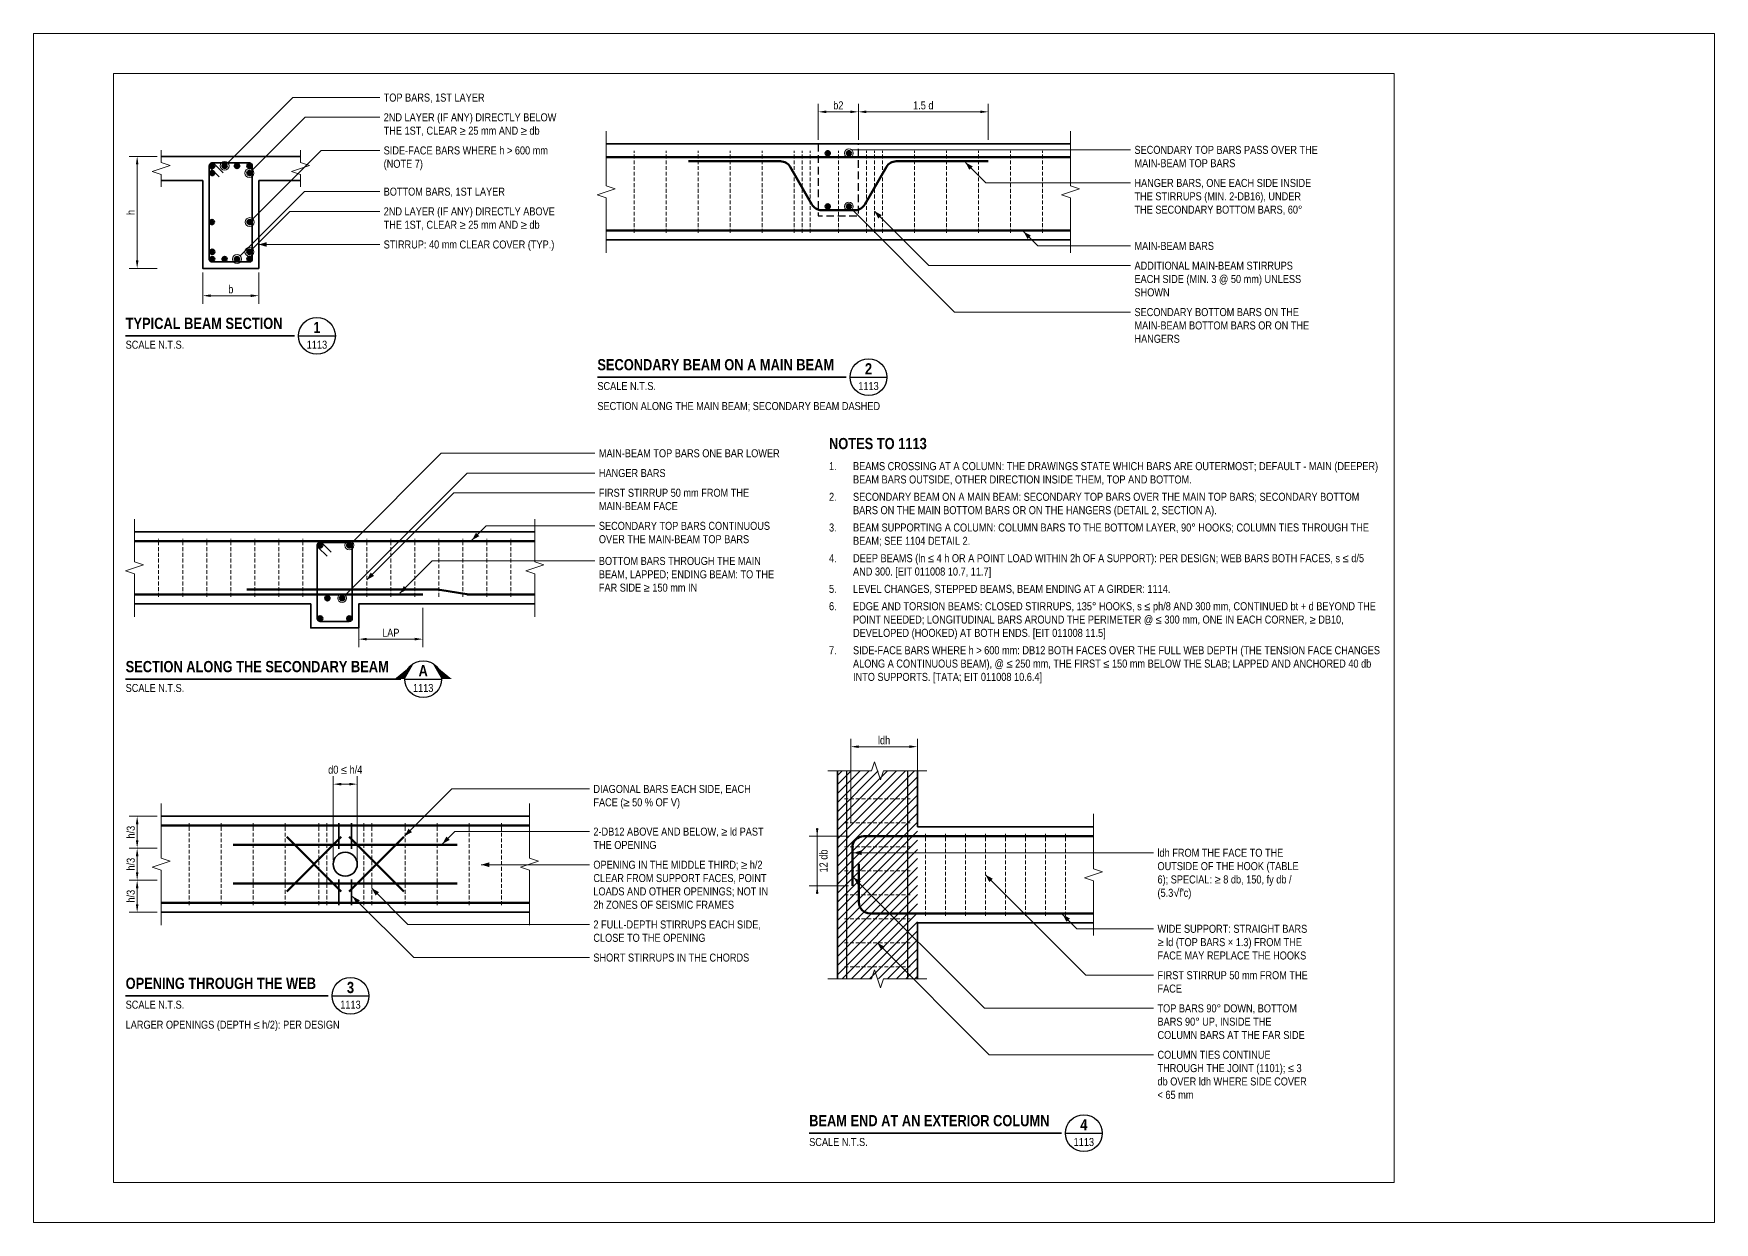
# Model space of a CAD drawing. Header units: millimetres. Extents: x 0 to 68000, y 0 to 7425.
# Drawn here: x 23000 to 33500, y 0 to 7425 of the extents above; entities that cross this region are included whole.
import ezdxf
from ezdxf.enums import TextEntityAlignment as Align

# ---------------------------------------------------------------- set-up
doc = ezdxf.new("R2010")
doc.units = ezdxf.units.MM
doc.header["$LTSCALE"] = 3.75
doc.linetypes.add('HIDDEN', pattern=[9.525, 6.35, -3.175])
doc.linetypes.add('HIDDENX2', pattern=[19.05, 12.7, -6.35])
for name, color, linetype, lineweight in [('S-ANNO', 3, 'Continuous', 18), ('S-BREAK', 8, 'Continuous', 18), ('S-CONC', 4, 'Continuous', 35), ('S-CONC-HIDN', 252, 'HIDDENX2', 25), ('S-DET', 7, 'Continuous', 18), ('S-DIMS', 2, 'Continuous', 18), ('S-HATCH', 9, 'Continuous', 13), ('S-REBR', 1, 'Continuous', 50), ('S-REBR-NF', 252, 'Continuous', 25), ('S-REBR-SEC', 30, 'Continuous', 35), ('S-STIR-ELEV', 8, 'HIDDEN', 18), ('S-SYMB', 6, 'Continuous', 25), ('S-TEXT', 7, 'Continuous', 18), ('S-TITLE', 4, 'Continuous', 35)]:
    doc.layers.add(name, color=color, linetype=linetype, lineweight=lineweight)
doc.layers.add('S-SHEET', color=9, linetype='Continuous', lineweight=13, plot=False)
doc.layers.add('S-TB-AREA', color=9, linetype='Continuous', lineweight=13, plot=False)
doc.styles.add('AN', font='ARIALN_0.TTF')
doc.styles.add('ANB', font='ARIALNB_0.TTF')
doc.dimstyles.new('EIT-25', dxfattribs={"dimscale": 25, "dimtxt": 2, "dimasz": 2, "dimexe": 2, "dimexo": 1, "dimgap": 0.6, "dimtad": 1, "dimdec": 0, "dimtxsty": 'AN', "dimcen": 2.5, "dimclrd": 2, "dimclre": 8, "dimclrt": 7, "dimazin": 3, "dimtfac": 1, "dimtmove": 1, "dimatfit": 3, "dimlwd": -1, "dimlwe": -1, "dimarcsym": 0})

# ---------------------------------------------------------------- blocks, each defined once
blk = doc.blocks.new('VT-1113-1', base_point=(23, 216.9))
at = {"layer": 'S-SYMB'}
blk.add_line((66.2, 221.5), (75.4, 221.5), dxfattribs=at)
blk.add_circle((70.8, 221.5), 4.6, dxfattribs=at)
at = {"layer": 'S-TITLE'}
blk.add_line((23, 221.5), (65.2, 221.5), dxfattribs=at)
at = {"layer": 'S-TEXT'}
for s, height, style, p in [('1', 2.8, 'ANB', (70.8, 223.6)), ('1113', 2, 'AN', (70.8, 219.3))]:
    blk.add_text(s, height=height, dxfattribs=dict(at, style=style)).set_placement(p, align=Align.MIDDLE_CENTER)
at = {"layer": 'S-TEXT', "style": 'AN'}
blk.add_text('SCALE N.T.S.', height=2, dxfattribs=at).set_placement((23, 220.3), align=Align.TOP_LEFT)
at = {"layer": 'S-TITLE', "style": 'ANB'}
blk.add_text('TYPICAL BEAM SECTION', height=2.8, dxfattribs=at).set_placement((23, 222.4), align=Align.BOTTOM_LEFT)
blk = doc.blocks.new('VT-1113-2', base_point=(140.86, 202.4))
at = {"layer": 'S-SYMB'}
blk.add_line((204.01, 211.15), (213.21, 211.15), dxfattribs=at)
blk.add_circle((208.61, 211.15), 4.6, dxfattribs=at)
at = {"layer": 'S-TITLE'}
blk.add_line((140.86, 211.15), (203.01, 211.15), dxfattribs=at)
at = {"layer": 'S-TEXT'}
for s, height, style, p in [('2', 2.8, 'ANB', (208.61, 213.25)), ('1113', 2, 'AN', (208.61, 208.95))]:
    blk.add_text(s, height=height, dxfattribs=dict(at, style=style)).set_placement(p, align=Align.MIDDLE_CENTER)
at = {"layer": 'S-TEXT', "style": 'AN'}
for s, p in [('SCALE N.T.S.', (140.86, 209.95)), ('SECTION ALONG THE MAIN BEAM; SECONDARY BEAM DASHED', (140.86, 204.95))]:
    blk.add_text(s, height=2, dxfattribs=at).set_placement(p, align=Align.TOP_LEFT)
at = {"layer": 'S-TITLE', "style": 'ANB'}
blk.add_text('SECONDARY BEAM ON A MAIN BEAM', height=2.8, dxfattribs=at).set_placement((140.86, 212.05), align=Align.BOTTOM_LEFT)
blk = doc.blocks.new('VT-1113-A', base_point=(23, 131.12))
at = {"layer": 'S-SYMB'}
blk.add_line((92.75, 135.72), (101.95, 135.72), dxfattribs=at)
blk.add_circle((97.35, 135.72), 4.6, dxfattribs=at)
for points in [[(92.75, 135.72), (90.15, 135.72), (95.05, 139.72)], [(101.95, 135.72), (104.55, 135.72), (99.65, 139.72)]]:
    blk.add_solid(points, dxfattribs=at)
at = {"layer": 'S-TITLE'}
blk.add_line((23, 135.72), (91.75, 135.72), dxfattribs=at)
at = {"layer": 'S-TEXT'}
for s, height, style, p in [('A', 2.8, 'ANB', (97.35, 137.82)), ('1113', 2, 'AN', (97.35, 133.52))]:
    blk.add_text(s, height=height, dxfattribs=dict(at, style=style)).set_placement(p, align=Align.MIDDLE_CENTER)
at = {"layer": 'S-TEXT', "style": 'AN'}
blk.add_text('SCALE N.T.S.', height=2, dxfattribs=at).set_placement((23, 134.52), align=Align.TOP_LEFT)
at = {"layer": 'S-TITLE', "style": 'ANB'}
blk.add_text('SECTION ALONG THE SECONDARY BEAM', height=2.8, dxfattribs=at).set_placement((23, 136.62), align=Align.BOTTOM_LEFT)
blk = doc.blocks.new('NOTES-1113-1', base_point=(198.75, 134.69))
at = {"layer": 'S-TEXT', "style": 'AN'}
for s, p in [('1.', (198.75, 187.35)), ('BEAMS CROSSING AT A COLUMN: THE DRAWINGS STATE WHICH BARS ARE OUTERMOST; DEFAULT - MAIN (DEEPER)', (204.75, 187.35)), ('BEAM BARS OUTSIDE, OTHER DIRECTION INSIDE THEM, TOP AND BOTTOM.', (204.75, 184.02)), ('2.', (198.75, 179.69)), ('SECONDARY BEAM ON A MAIN BEAM: SECONDARY TOP BARS OVER THE MAIN TOP BARS; SECONDARY BOTTOM', (204.75, 179.69)), ('BARS ON THE MAIN BOTTOM BARS OR ON THE HANGERS (DETAIL 2, SECTION A).', (204.75, 176.35)), ('3.', (198.75, 172.02)), ('BEAM SUPPORTING A COLUMN: COLUMN BARS TO THE BOTTOM LAYER, 90° HOOKS; COLUMN TIES THROUGH THE', (204.75, 172.02)), ('BEAM; SEE 1104 DETAIL 2.', (204.75, 168.69)), ('4.', (198.75, 164.35)), ('DEEP BEAMS (ln ≤ 4 h OR A POINT LOAD WITHIN 2h OF A SUPPORT): PER DESIGN; WEB BARS BOTH FACES, s ≤ d/5', (204.75, 164.35)), ('AND 300. [EIT 011008 10.7, 11.7]', (204.75, 161.02)), ('5.', (198.75, 156.69)), ('LEVEL CHANGES, STEPPED BEAMS, BEAM ENDING AT A GIRDER: 1114.', (204.75, 156.69)), ('6.', (198.75, 152.35)), ('EDGE AND TORSION BEAMS: CLOSED STIRRUPS, 135° HOOKS, s ≤ ph/8 AND 300 mm, CONTINUED bt + d BEYOND THE', (204.75, 152.35)), ('POINT NEEDED; LONGITUDINAL BARS AROUND THE PERIMETER @ ≤ 300 mm, ONE IN EACH CORNER, ≥ DB10,', (204.75, 149.02)), ('DEVELOPED (HOOKED) AT BOTH ENDS. [EIT 011008 11.5]', (204.75, 145.69)), ('7.', (198.75, 141.35)), ('SIDE-FACE BARS WHERE h > 600 mm: DB12 BOTH FACES OVER THE FULL WEB DEPTH (THE TENSION FACE CHANGES', (204.75, 141.35)), ('ALONG A CONTINUOUS BEAM), @ ≤ 250 mm, THE FIRST ≤ 150 mm BELOW THE SLAB; LAPPED AND ANCHORED 40 db', (204.75, 138.02)), ('INTO SUPPORTS. [TATA; EIT 011008 10.6.4]', (204.75, 134.69))]:
    blk.add_text(s, height=2, dxfattribs=at).set_placement(p, align=Align.BOTTOM_LEFT)
at = {"layer": 'S-TITLE', "style": 'ANB'}
blk.add_text('NOTES TO 1113', height=2.8, dxfattribs=at).set_placement((198.75, 192.35), align=Align.BOTTOM_LEFT)
blk = doc.blocks.new('VT-1113-3', base_point=(23, 47.82))
at = {"layer": 'S-SYMB'}
blk.add_line((74.58, 56.57), (83.78, 56.57), dxfattribs=at)
blk.add_circle((79.18, 56.57), 4.6, dxfattribs=at)
at = {"layer": 'S-TITLE'}
blk.add_line((23, 56.57), (73.58, 56.57), dxfattribs=at)
at = {"layer": 'S-TEXT'}
for s, height, style, p in [('3', 2.8, 'ANB', (79.18, 58.67)), ('1113', 2, 'AN', (79.18, 54.37))]:
    blk.add_text(s, height=height, dxfattribs=dict(at, style=style)).set_placement(p, align=Align.MIDDLE_CENTER)
at = {"layer": 'S-TEXT', "style": 'AN'}
for s, p in [('SCALE N.T.S.', (23, 55.37)), ('LARGER OPENINGS (DEPTH ≤ h/2): PER DESIGN', (23, 50.37))]:
    blk.add_text(s, height=2, dxfattribs=at).set_placement(p, align=Align.TOP_LEFT)
at = {"layer": 'S-TITLE', "style": 'ANB'}
blk.add_text('OPENING THROUGH THE WEB', height=2.8, dxfattribs=at).set_placement((23, 57.47), align=Align.BOTTOM_LEFT)
blk = doc.blocks.new('VT-1113-4', base_point=(193.79, 17.67))
at = {"layer": 'S-SYMB'}
blk.add_line((257.83, 22.27), (267.03, 22.27), dxfattribs=at)
blk.add_circle((262.43, 22.27), 4.6, dxfattribs=at)
at = {"layer": 'S-TITLE'}
blk.add_line((193.79, 22.27), (256.83, 22.27), dxfattribs=at)
at = {"layer": 'S-TEXT'}
for s, height, style, p in [('4', 2.8, 'ANB', (262.43, 24.37)), ('1113', 2, 'AN', (262.43, 20.07))]:
    blk.add_text(s, height=height, dxfattribs=dict(at, style=style)).set_placement(p, align=Align.MIDDLE_CENTER)
at = {"layer": 'S-TEXT', "style": 'AN'}
blk.add_text('SCALE N.T.S.', height=2, dxfattribs=at).set_placement((193.79, 21.07), align=Align.TOP_LEFT)
at = {"layer": 'S-TITLE', "style": 'ANB'}
blk.add_text('BEAM END AT AN EXTERIOR COLUMN', height=2.8, dxfattribs=at).set_placement((193.79, 23.17), align=Align.BOTTOM_LEFT)
blk = doc.blocks.new('DET-1113-1', base_point=(-481.9, -40220))
at = {"layer": 'S-REBR'}
h = blk.add_hatch(color=256, dxfattribs=at)
h.dxf.hatch_style = 1
edge = h.paths.add_edge_path()
edge.add_arc((59, -39359), 13.8, 0, 360)
h = blk.add_hatch(color=256, dxfattribs=at)
h.dxf.hatch_style = 1
edge = h.paths.add_edge_path()
edge.add_arc((136.3, -39359), 13.8, 0, 360)
h = blk.add_hatch(color=256, dxfattribs=at)
h.dxf.hatch_style = 1
edge = h.paths.add_edge_path()
edge.add_arc((213.7, -39359), 13.8, 0, 360)
h = blk.add_hatch(color=256, dxfattribs=at)
h.dxf.hatch_style = 1
edge = h.paths.add_edge_path()
edge.add_arc((291, -39359), 13.8, 0, 360)
h = blk.add_hatch(color=256, dxfattribs=at)
h.dxf.hatch_style = 1
edge = h.paths.add_edge_path()
edge.add_arc((59, -39404), 13.8, 0, 360)
h = blk.add_hatch(color=256, dxfattribs=at)
h.dxf.hatch_style = 1
edge = h.paths.add_edge_path()
edge.add_arc((291, -39404), 13.8, 0, 360)
h = blk.add_hatch(color=256, dxfattribs=at)
h.dxf.hatch_style = 1
edge = h.paths.add_edge_path()
edge.add_arc((57, -39710), 13.8, 0, 360)
h = blk.add_hatch(color=256, dxfattribs=at)
h.dxf.hatch_style = 1
edge = h.paths.add_edge_path()
edge.add_arc((293, -39710), 13.8, 0, 360)
h = blk.add_hatch(color=256, dxfattribs=at)
h.dxf.hatch_style = 1
edge = h.paths.add_edge_path()
edge.add_arc((59, -39896), 13.8, 0, 360)
h = blk.add_hatch(color=256, dxfattribs=at)
h.dxf.hatch_style = 1
edge = h.paths.add_edge_path()
edge.add_arc((291, -39896), 13.8, 0, 360)
h = blk.add_hatch(color=256, dxfattribs=at)
h.dxf.hatch_style = 1
edge = h.paths.add_edge_path()
edge.add_arc((59, -39941), 13.8, 0, 360)
h = blk.add_hatch(color=256, dxfattribs=at)
h.dxf.hatch_style = 1
edge = h.paths.add_edge_path()
edge.add_arc((136.3, -39941), 13.8, 0, 360)
h = blk.add_hatch(color=256, dxfattribs=at)
h.dxf.hatch_style = 1
edge = h.paths.add_edge_path()
edge.add_arc((213.7, -39941), 13.8, 0, 360)
h = blk.add_hatch(color=256, dxfattribs=at)
h.dxf.hatch_style = 1
edge = h.paths.add_edge_path()
edge.add_arc((291, -39941), 13.8, 0, 360)
at = {"layer": 'S-ANNO', "flags": 128}
for points in [[(155.8, -39339.6), (562.8, -38932.5), (1030, -38932.5), (1105, -38932.5)], [(310.4, -39384.6), (639.2, -39055.8), (1030, -39055.8), (1105, -39055.8)], [(312.4, -39690.6), (740.5, -39262.5), (1030, -39262.5), (1105, -39262.5)], [(233.1, -39921.6), (634.7, -39520), (1030, -39520), (1105, -39520)], [(310.4, -39876.6), (543.7, -39643.3), (1030, -39643.3), (1105, -39643.3)], [(350, -39850), (1030, -39850), (1105, -39850)]]:
    blk.add_lwpolyline(points, dxfattribs=at)
at = {"layer": 'S-ANNO'}
for centre in [(136.3, -39359), (291, -39404), (293, -39710), (291, -39896), (213.7, -39941)]:
    blk.add_circle(centre, 27.5, dxfattribs=at)
blk.add_solid([(350, -39850), (400, -39865), (400, -39835)], dxfattribs=at)
at = {"layer": 'S-BREAK', "flags": 128}
for points in [[(-260, -39490), (-260, -39412.5), (-316.2, -39393.8), (-203.8, -39356.2), (-260, -39337.5), (-260, -39260)], [(610, -39490), (610, -39412.5), (553.8, -39393.8), (666.2, -39356.2), (610, -39337.5), (610, -39260)]]:
    blk.add_lwpolyline(points, dxfattribs=at)
at = {"layer": 'S-CONC'}
for p, q in [((-260, -39300), (610, -39300)), ((-260, -39450), (0, -39450)), ((350, -39450), (610, -39450))]:
    blk.add_line(p, q, dxfattribs=at)
at = {"layer": 'S-CONC', "flags": 128}
blk.add_lwpolyline([(0, -39450), (0, -40000), (350, -40000), (350, -39450)], dxfattribs=at)
at = {"layer": 'S-REBR'}
for centre in [(59, -39359), (136.3, -39359), (213.7, -39359), (291, -39359), (59, -39404), (291, -39404), (57, -39710), (293, -39710), (59, -39896), (291, -39896), (59, -39941), (136.3, -39941), (213.7, -39941), (291, -39941)]:
    blk.add_circle(centre, 13.8, dxfattribs=at)
at = {"layer": 'S-REBR-SEC', "flags": 128}
blk.add_lwpolyline([(127.8, -39402), (71.9, -39346.1, 0.6681786), (40.8, -39359), (40.8, -39941, 0.4142136), (59, -39959.2), (291, -39959.2, 0.4142136), (309.2, -39941), (309.2, -39359, 0.4142136), (291, -39340.8), (59, -39340.8, 0.6681786), (46.1, -39371.9), (102, -39427.8)], format="xyb", dxfattribs=at)
at = {"layer": 'S-TEXT', "char_height": 50, "attachment_point": 1, "style": 'AN'}
for s, insert, width in [('TOP BARS, 1ST LAYER', (1130, -38907.5), 667.962), ('2ND LAYER (IF ANY) DIRECTLY BELOW\\PTHE 1ST, CLEAR ≥ 25 mm AND ≥ db', (1130, -39030.8), 1134.473), ('SIDE-FACE BARS WHERE h > 600 mm\\P(NOTE 7)', (1130, -39237.5), 1079.954), ('BOTTOM BARS, 1ST LAYER', (1130, -39495), 800.339), ('2ND LAYER (IF ANY) DIRECTLY ABOVE\\PTHE 1ST, CLEAR ≥ 25 mm AND ≥ db', (1130, -39618.3), 1124.576), ('STIRRUP: 40 mm CLEAR COVER (TYP.)', (1130, -39825), 1121.207)]:
    blk.add_mtext(s, dxfattribs=dict(at, insert=insert, width=width))
at = {"layer": 'S-DIMS'}
blk.add_linear_dim(base=(-410, -40000), p1=(-260, -40000), p2=(-260, -39300), angle=90, text='h', dimstyle='EIT-25', dxfattribs=at).render()
blk.add_linear_dim(base=(0, -40170), p1=(0, -40000), p2=(350, -40000), text='b', dimstyle='EIT-25', dxfattribs=at).render()
blk = doc.blocks.new('DET-1113-2', base_point=(4493.8, -40657.5))
at = {"layer": 'S-REBR'}
h = blk.add_hatch(color=256, dxfattribs=at)
h.dxf.hatch_style = 1
edge = h.paths.add_edge_path()
edge.add_arc((5934, -39459), 13.8, 0, 360)
h = blk.add_hatch(color=256, dxfattribs=at)
h.dxf.hatch_style = 1
edge = h.paths.add_edge_path()
edge.add_arc((6066, -39459), 13.8, 0, 360)
h = blk.add_hatch(color=256, dxfattribs=at)
h.dxf.hatch_style = 1
edge = h.paths.add_edge_path()
edge.add_arc((5934, -39791), 13.8, 0, 360)
h = blk.add_hatch(color=256, dxfattribs=at)
h.dxf.hatch_style = 1
edge = h.paths.add_edge_path()
edge.add_arc((6066, -39791), 13.8, 0, 360)
at = {"layer": 'S-ANNO', "flags": 128}
for points in [[(6085.4, -39439.6), (6087.5, -39437.5), (7750, -39437.5), (7825, -39437.5)], [(6793.7, -39516.2), (6921.7, -39644.2), (7750, -39644.2), (7825, -39644.2)], [(6085.4, -39810.4), (6725.8, -40450.8), (7750, -40450.8), (7825, -40450.8)], [(6225, -39820), (6565.8, -40160.8), (7750, -40160.8), (7825, -40160.8)], [(7157.2, -39948.2), (7246.5, -40037.5), (7750, -40037.5), (7825, -40037.5)]]:
    blk.add_lwpolyline(points, dxfattribs=at)
at = {"layer": 'S-ANNO'}
for centre in [(6066, -39459), (6066, -39791)]:
    blk.add_circle(centre, 27.5, dxfattribs=at)
for points in [[(6793.7, -39516.2), (6818.5, -39562.2), (6839.7, -39541)], [(6225, -39820), (6249.7, -39866), (6271, -39844.7)], [(7157.2, -39948.2), (7182, -39994.2), (7203.2, -39973)]]:
    blk.add_solid(points, dxfattribs=at)
at = {"layer": 'S-BREAK', "flags": 128}
for points in [[(4550, -40080), (4550, -39737.5), (4493.8, -39718.8), (4606.2, -39681.2), (4550, -39662.5), (4550, -39320)], [(7450, -40080), (7450, -39737.5), (7393.8, -39718.8), (7506.2, -39681.2), (7450, -39662.5), (7450, -39320)]]:
    blk.add_lwpolyline(points, dxfattribs=at)
at = {"layer": 'S-CONC'}
for p, q in [((4550, -39400), (7450, -39400)), ((4550, -40000), (7450, -40000))]:
    blk.add_line(p, q, dxfattribs=at)
at = {"layer": 'S-CONC-HIDN', "flags": 128}
blk.add_lwpolyline([(5875, -39400), (5875, -39850), (6125, -39850), (6125, -39400)], dxfattribs=at)
at = {"layer": 'S-REBR', "flags": 128}
for points in [[(4550, -39484), (7450, -39484)], [(4550, -39941), (7450, -39941)]]:
    blk.add_lwpolyline(points, dxfattribs=at)
blk.add_lwpolyline([(5063.5, -39509), (5638.5, -39509, -0.2679492), (5699.1, -39544), (5834.8, -39779, 0.2679492), (5895.4, -39814), (6104.6, -39814, 0.2679492), (6165.2, -39779), (6300.9, -39544, -0.2679492), (6361.5, -39509), (6936.5, -39509)], format="xyb", dxfattribs=at)
at = {"layer": 'S-REBR'}
for centre in [(5934, -39459), (6066, -39459), (5934, -39791), (6066, -39791)]:
    blk.add_circle(centre, 13.8, dxfattribs=at)
at = {"layer": 'S-STIR-ELEV'}
for p, q in [((4725, -39955.5), (4725, -39444.5)), ((4925, -39955.5), (4925, -39444.5)), ((5125, -39955.5), (5125, -39444.5)), ((5325, -39955.5), (5325, -39444.5)), ((5525, -39955.5), (5525, -39444.5)), ((5725, -39955.5), (5725, -39444.5)), ((5775, -39955.5), (5775, -39444.5)), ((5825, -39955.5), (5825, -39444.5)), ((6000, -39955.5), (6000, -39444.5)), ((6175, -39955.5), (6175, -39444.5)), ((6225, -39955.5), (6225, -39444.5)), ((6275, -39955.5), (6275, -39444.5)), ((6475, -39955.5), (6475, -39444.5)), ((6675, -39955.5), (6675, -39444.5)), ((6875, -39955.5), (6875, -39444.5)), ((7075, -39955.5), (7075, -39444.5)), ((7275, -39955.5), (7275, -39444.5))]:
    blk.add_line(p, q, dxfattribs=at)
at = {"layer": 'S-TEXT', "char_height": 50, "attachment_point": 1, "style": 'AN'}
for s, insert, width in [('SECONDARY TOP BARS PASS OVER THE\\PMAIN-BEAM TOP BARS', (7850, -39412.5), 1204.031), ('HANGER BARS, ONE EACH SIDE INSIDE\\PTHE STIRRUPS (MIN. 2-DB16), UNDER\\PTHE SECONDARY BOTTOM BARS, 60°', (7850, -39619.2), 1160.934), ('MAIN-BEAM BARS', (7850, -40012.5), 528.776), ('ADDITIONAL MAIN-BEAM STIRRUPS\\PEACH SIDE (MIN. 3 @ 50 mm) UNLESS\\PSHOWN', (7850, -40135.8), 1095.668), ('SECONDARY BOTTOM BARS ON THE\\PMAIN-BEAM BOTTOM BARS OR ON THE\\PHANGERS', (7850, -40425.8), 1147.703)]:
    blk.add_mtext(s, dxfattribs=dict(at, insert=insert, width=width))
at = {"layer": 'S-DIMS'}
for base, p1, p2, text in [((5875, -39200), (5875, -39400), (6125, -39400), 'b2'), ((6125, -39200), (6125, -39400), (6936.5, -39400), '1.5 d')]:
    blk.add_linear_dim(base=base, p1=p1, p2=p2, text=text, dimstyle='EIT-25', dxfattribs=at).render()
blk = doc.blocks.new('DET-1113-A', base_point=(-1156.2, -48120))
at = {"layer": 'S-REBR'}
h = blk.add_hatch(color=256, dxfattribs=at)
h.dxf.hatch_style = 1
edge = h.paths.add_edge_path()
edge.add_arc((59, -47484), 13.8, 0, 360)
h = blk.add_hatch(color=256, dxfattribs=at)
h.dxf.hatch_style = 1
edge = h.paths.add_edge_path()
edge.add_arc((241, -47484), 13.8, 0, 360)
h = blk.add_hatch(color=256, dxfattribs=at)
h.dxf.hatch_style = 1
edge = h.paths.add_edge_path()
edge.add_arc((104, -47814), 13.8, 0, 360)
h = blk.add_hatch(color=256, dxfattribs=at)
h.dxf.hatch_style = 1
edge = h.paths.add_edge_path()
edge.add_arc((196, -47814), 13.8, 0, 360)
h = blk.add_hatch(color=256, dxfattribs=at)
h.dxf.hatch_style = 1
edge = h.paths.add_edge_path()
edge.add_arc((59, -47941), 13.8, 0, 360)
h = blk.add_hatch(color=256, dxfattribs=at)
h.dxf.hatch_style = 1
edge = h.paths.add_edge_path()
edge.add_arc((241, -47941), 13.8, 0, 360)
at = {"layer": 'S-ANNO', "flags": 128}
for points in [[(260.4, -47464.6), (815.8, -46909.2), (1700, -46909.2), (1775, -46909.2)], [(215.4, -47794.6), (977.5, -47032.5), (1700, -47032.5), (1775, -47032.5)], [(350, -47700), (894.2, -47155.8), (1700, -47155.8), (1775, -47155.8)], [(1007.2, -47451.8), (1096.5, -47362.5), (1700, -47362.5), (1775, -47362.5)], [(557.2, -47783.8), (759.3, -47581.7), (1700, -47581.7), (1775, -47581.7)]]:
    blk.add_lwpolyline(points, dxfattribs=at)
at = {"layer": 'S-ANNO'}
for centre in [(241, -47484), (196, -47814)]:
    blk.add_circle(centre, 27.5, dxfattribs=at)
for points in [[(1007.2, -47451.8), (1053.2, -47427), (1032, -47405.8)], [(350, -47700), (396, -47675.3), (374.7, -47654)], [(557.2, -47783.8), (603.2, -47759), (582, -47737.8)]]:
    blk.add_solid(points, dxfattribs=at)
at = {"layer": 'S-BREAK', "flags": 128}
for points in [[(-1100, -47930), (-1100, -47662.5), (-1156.2, -47643.8), (-1043.8, -47606.2), (-1100, -47587.5), (-1100, -47320)], [(1400, -47930), (1400, -47662.5), (1343.8, -47643.8), (1456.2, -47606.2), (1400, -47587.5), (1400, -47320)]]:
    blk.add_lwpolyline(points, dxfattribs=at)
at = {"layer": 'S-CONC'}
blk.add_line((-1100, -47400), (1400, -47400), dxfattribs=at)
at = {"layer": 'S-CONC', "flags": 128}
blk.add_lwpolyline([(-1100, -47850), (0, -47850), (0, -48000), (300, -48000), (300, -47850), (1400, -47850)], dxfattribs=at)
at = {"layer": 'S-REBR', "flags": 128}
for points in [[(-1100, -47459), (1400, -47459)], [(-1100, -47791), (700, -47791)]]:
    blk.add_lwpolyline(points, dxfattribs=at)
blk.add_lwpolyline([(-400, -47761), (794.2, -47761, -0.0413106), (805.7, -47762), (974.3, -47790, 0.0413106), (985.8, -47791), (1400, -47791)], format="xyb", dxfattribs=at)
at = {"layer": 'S-REBR'}
for centre in [(59, -47484), (241, -47484), (104, -47814), (196, -47814), (59, -47941), (241, -47941)]:
    blk.add_circle(centre, 13.8, dxfattribs=at)
at = {"layer": 'S-REBR-SEC', "flags": 128}
blk.add_lwpolyline([(127.8, -47527), (71.9, -47471.1, 0.6681786), (40.8, -47484), (40.8, -47941, 0.4142136), (59, -47959.2), (241, -47959.2, 0.4142136), (259.2, -47941), (259.2, -47484, 0.4142136), (241, -47465.8), (59, -47465.8, 0.6681786), (46.1, -47496.9), (102, -47552.8)], format="xyb", dxfattribs=at)
at = {"layer": 'S-STIR-ELEV'}
for p, q in [((-950, -47805.5), (-950, -47444.5)), ((-800, -47805.5), (-800, -47444.5)), ((-650, -47805.5), (-650, -47444.5)), ((-500, -47805.5), (-500, -47444.5)), ((-350, -47805.5), (-350, -47444.5)), ((-200, -47805.5), (-200, -47444.5)), ((-50, -47805.5), (-50, -47444.5)), ((350, -47805.5), (350, -47444.5)), ((500, -47805.5), (500, -47444.5)), ((650, -47805.5), (650, -47444.5)), ((800, -47805.5), (800, -47444.5)), ((950, -47805.5), (950, -47444.5)), ((1100, -47805.5), (1100, -47444.5)), ((1250, -47805.5), (1250, -47444.5))]:
    blk.add_line(p, q, dxfattribs=at)
at = {"layer": 'S-TEXT', "char_height": 50, "attachment_point": 1, "style": 'AN'}
for s, insert, width in [('MAIN-BEAM TOP BARS ONE BAR LOWER', (1800, -46884.2), 1187.466), ('HANGER BARS', (1800, -47007.5), 446.023), ('FIRST STIRRUP 50 mm FROM THE\\PMAIN-BEAM FACE', (1800, -47130.8), 988.759), ('SECONDARY TOP BARS CONTINUOUS\\POVER THE MAIN-BEAM TOP BARS', (1800, -47337.5), 1124.435), ('BOTTOM BARS THROUGH THE MAIN\\PBEAM, LAPPED; ENDING BEAM: TO THE\\PFAR SIDE ≥ 150 mm IN', (1800, -47556.7), 1151.144)]:
    blk.add_mtext(s, dxfattribs=dict(at, insert=insert, width=width))
at = {"layer": 'S-DIMS'}
blk.add_linear_dim(base=(300, -48070), p1=(300, -47850), p2=(700, -47850), text='LAP', dimstyle='EIT-25', dxfattribs=at).render()
blk = doc.blocks.new('DET-1113-3', base_point=(18628.1, -48323.2))
at = {"layer": 'S-ANNO', "flags": 128}
for points in [[(20370.5, -47524.5), (20664.9, -47230.1), (21450, -47230.1), (21525, -47230.1)], [(20607.2, -47572.8), (20683.5, -47496.5), (21450, -47496.5), (21525, -47496.5)], [(20850, -47703.2), (21450, -47703.2), (21525, -47703.2)], [(20165, -47850), (20391.5, -48076.5), (21450, -48076.5), (21525, -48076.5)], [(20045.5, -47901), (20427.7, -48283.2), (21450, -48283.2), (21525, -48283.2)]]:
    blk.add_lwpolyline(points, dxfattribs=at)
at = {"layer": 'S-ANNO'}
for points in [[(20370.5, -47524.5), (20416.4, -47499.8), (20395.2, -47478.6)], [(20607.2, -47572.8), (20653.2, -47548), (20632, -47526.8)], [(20850, -47703.2), (20900, -47718.2), (20900, -47688.2)], [(20165, -47850), (20189.7, -47896), (20211, -47874.7)], [(20045.5, -47901), (20070.2, -47946.9), (20091.4, -47925.7)]]:
    blk.add_solid(points, dxfattribs=at)
at = {"layer": 'S-BREAK', "flags": 128}
for points in [[(18850, -48080), (18850, -47737.5), (18793.8, -47718.8), (18906.2, -47681.2), (18850, -47662.5), (18850, -47320)], [(21150, -48080), (21150, -47737.5), (21093.8, -47718.8), (21206.2, -47681.2), (21150, -47662.5), (21150, -47320)]]:
    blk.add_lwpolyline(points, dxfattribs=at)
at = {"layer": 'S-CONC'}
for p, q in [((18850, -47400), (21150, -47400)), ((18850, -48000), (21150, -48000))]:
    blk.add_line(p, q, dxfattribs=at)
blk.add_circle((20000, -47700), 75, dxfattribs=at)
at = {"layer": 'S-REBR', "flags": 128}
for points in [[(18850, -47459), (21150, -47459)], [(19975, -47870), (19635, -47530)], [(19635, -47870), (19975, -47530)], [(20365, -47870), (20025, -47530)], [(20025, -47870), (20365, -47530)], [(19300, -47580), (20700, -47580)], [(19300, -47820), (20700, -47820)], [(18850, -47941), (21150, -47941)]]:
    blk.add_lwpolyline(points, dxfattribs=at)
at = {"layer": 'S-REBR-SEC'}
for p, q in [((19960, -47605), (19960, -47444.5)), ((20040, -47605), (20040, -47444.5)), ((19960, -47955.5), (19960, -47795)), ((20040, -47955.5), (20040, -47795))]:
    blk.add_line(p, q, dxfattribs=at)
at = {"layer": 'S-STIR-ELEV'}
for p, q in [((19025, -47955.5), (19025, -47444.5)), ((19225, -47955.5), (19225, -47444.5)), ((19425, -47955.5), (19425, -47444.5)), ((19625, -47955.5), (19625, -47444.5)), ((19835, -47955.5), (19835, -47444.5)), ((19885, -47955.5), (19885, -47444.5)), ((20115, -47955.5), (20115, -47444.5)), ((20165, -47955.5), (20165, -47444.5)), ((20375, -47955.5), (20375, -47444.5)), ((20575, -47955.5), (20575, -47444.5)), ((20775, -47955.5), (20775, -47444.5)), ((20975, -47955.5), (20975, -47444.5))]:
    blk.add_line(p, q, dxfattribs=at)
at = {"layer": 'S-TEXT', "char_height": 50, "attachment_point": 1, "style": 'AN'}
for s, insert, width in [('DIAGONAL BARS EACH SIDE, EACH\\PFACE (≥ 50 % OF V)', (21550, -47205.1), 1035.226), ('2-DB12 ABOVE AND BELOW, ≥ ld PAST\\PTHE OPENING', (21550, -47471.5), 1118.334), ('OPENING IN THE MIDDLE THIRD; ≥ h/2\\PCLEAR FROM SUPPORT FACES, POINT\\PLOADS AND OTHER OPENINGS; NOT IN\\P2h ZONES OF SEISMIC FRAMES', (21550, -47678.2), 1147.739), ('2 FULL-DEPTH STIRRUPS EACH SIDE,\\PCLOSE TO THE OPENING', (21550, -48051.5), 1101.308), ('SHORT STIRRUPS IN THE CHORDS', (21550, -48258.2), 1025.046)]:
    blk.add_mtext(s, dxfattribs=dict(at, insert=insert, width=width))
at = {"layer": 'S-DIMS'}
blk.add_linear_dim(base=(19925, -47200), p1=(19925, -47700), p2=(20075, -47700), text='d0 ≤ h/4', dimstyle='EIT-25', dxfattribs=at).render()
for base, p1, p2 in [((18700, -47600), (18850, -47600), (18850, -47400)), ((18700, -47800), (18850, -47800), (18850, -47600)), ((18700, -48000), (18850, -48000), (18850, -47800))]:
    blk.add_linear_dim(base=base, p1=p1, p2=p2, angle=90, text='h/3', dimstyle='EIT-25', dxfattribs=at).render()
blk = doc.blocks.new('DET-1113-4', base_point=(19324, -25114.2))
at = {"layer": 'S-HATCH'}
h = blk.add_hatch(dxfattribs=at)
h.set_pattern_fill('ANSI31', color=256, scale=12.59843)
h.paths.add_polyline_path([(19500, -24350), (20000, -24350), (20000, -23050), (19500, -23050)])
at = {"layer": 'S-ANNO', "flags": 128}
for points in [[(19601.8, -23562.5), (21400, -23562.5), (21475, -23562.5)], [(19601.2, -23716.2), (20419.2, -24534.2), (21400, -24534.2), (21475, -24534.2)], [(20425, -23700), (21052.5, -24327.5), (21400, -24327.5), (21475, -24327.5)], [(20907.2, -23948.2), (20996.5, -24037.5), (21400, -24037.5), (21475, -24037.5)], [(19750, -24125), (20449.2, -24824.2), (21400, -24824.2), (21475, -24824.2)]]:
    blk.add_lwpolyline(points, dxfattribs=at)
at = {"layer": 'S-ANNO'}
for points in [[(19601.8, -23562.5), (19651.8, -23577.5), (19651.8, -23547.5)], [(19601.2, -23716.2), (19626, -23762.2), (19647.2, -23741)], [(20425, -23700), (20449.7, -23746), (20471, -23724.7)], [(20907.2, -23948.2), (20932, -23994.2), (20953.2, -23973)], [(19750, -24125), (19774.7, -24171), (19796, -24149.7)]]:
    blk.add_solid(points, dxfattribs=at)
at = {"layer": 'S-BREAK', "flags": 128}
for points in [[(19440, -23050), (19712.5, -23050), (19731.2, -22993.8), (19768.8, -23106.2), (19787.5, -23050), (20060, -23050)], [(21100, -24080), (21100, -23737.5), (21043.8, -23718.8), (21156.2, -23681.2), (21100, -23662.5), (21100, -23320)], [(19440, -24350), (19712.5, -24350), (19731.2, -24293.8), (19768.8, -24406.2), (19787.5, -24350), (20060, -24350)]]:
    blk.add_lwpolyline(points, dxfattribs=at)
at = {"layer": 'S-CONC'}
for p, q in [((19500, -24350), (19500, -23050)), ((20000, -23400), (20000, -23050)), ((20000, -23400), (21100, -23400)), ((20000, -24350), (20000, -24000)), ((20000, -24000), (21100, -24000))]:
    blk.add_line(p, q, dxfattribs=at)
at = {"layer": 'S-REBR', "flags": 128}
for points in [[(19594, -23769), (19594, -23529, -0.4142136), (19664, -23459), (21100, -23459)], [(19634, -23631), (19634, -23871, 0.4142136), (19704, -23941), (21100, -23941)]]:
    blk.add_lwpolyline(points, format="xyb", dxfattribs=at)
at = {"layer": 'S-REBR-NF', "flags": 128}
for points in [[(19559, -24350), (19559, -23050)], [(19941, -24350), (19941, -23050)]]:
    blk.add_lwpolyline(points, dxfattribs=at)
at = {"layer": 'S-STIR-ELEV'}
for p, q in [((19544.5, -23225), (19955.5, -23225)), ((19544.5, -23375), (19955.5, -23375)), ((20050, -23955.5), (20050, -23444.5)), ((20175, -23955.5), (20175, -23444.5)), ((20300, -23955.5), (20300, -23444.5)), ((20425, -23955.5), (20425, -23444.5)), ((20550, -23955.5), (20550, -23444.5)), ((20675, -23955.5), (20675, -23444.5)), ((20800, -23955.5), (20800, -23444.5)), ((20925, -23955.5), (20925, -23444.5)), ((19544.5, -23525), (19955.5, -23525)), ((19544.5, -23675), (19955.5, -23675)), ((19544.5, -23825), (19955.5, -23825)), ((19544.5, -23975), (19955.5, -23975)), ((19544.5, -24125), (19955.5, -24125)), ((19544.5, -24275), (19955.5, -24275))]:
    blk.add_line(p, q, dxfattribs=at)
at = {"layer": 'S-TEXT', "char_height": 50, "attachment_point": 1, "style": 'AN'}
for s, insert, width in [("ldh FROM THE FACE TO THE\\POUTSIDE OF THE HOOK (TABLE\\P6); SPECIAL: ≥ 8 db, 150, fy db /\\P(5.3√f'c)", (21500, -23537.5), 929.346), ('WIDE SUPPORT: STRAIGHT BARS\\P≥ ld (TOP BARS × 1.3) FROM THE\\PFACE MAY REPLACE THE HOOKS', (21500, -24012.5), 985.496), ('FIRST STIRRUP 50 mm FROM THE\\PFACE', (21500, -24302.5), 988.759), ('TOP BARS 90° DOWN, BOTTOM\\PBARS 90° UP, INSIDE THE\\PCOLUMN BARS AT THE FAR SIDE', (21500, -24509.2), 968.931), ('COLUMN TIES CONTINUE\\PTHROUGH THE JOINT (1101); ≤ 3\\Pdb OVER ldh WHERE SIDE COVER\\P< 65 mm', (21500, -24799.2), 982.339)]:
    blk.add_mtext(s, dxfattribs=dict(at, insert=insert, width=width))
at = {"layer": 'S-DIMS'}
blk.add_linear_dim(base=(19584, -22900), p1=(19584, -23400), p2=(20000, -23400), text='ldh', dimstyle='EIT-25', dxfattribs=at).render()
blk.add_linear_dim(base=(19374, -23459), p1=(19594, -23459), p2=(19594, -23769), angle=90, text='12 db', dimstyle='EIT-25', dxfattribs=at).render()

msp = doc.modelspace()

# ---------------------------------------------------------------- linework, layer by layer
at = {"layer": 'S-SHEET', "flags": 128}
msp.add_lwpolyline([(23000, 0), (33500, 0), (33500, 7425), (23000, 7425)], close=True, dxfattribs=at)
at = {"layer": 'S-TB-AREA', "flags": 128}
msp.add_lwpolyline([(23500, 250), (31500, 250), (31500, 7175), (23500, 7175)], close=True, dxfattribs=at)

# ---------------------------------------------------------------- block references
at = {"layer": 'S-DET', "zscale": 25}
for name, p in [('DET-1113-1', (23575, 5738)), ('DET-1113-2', (26521, 5479)), ('DET-1113-A', (23575, 3593)), ('DET-1113-3', (23575, 1614)), ('DET-1113-4', (27845, 757))]:
    msp.add_blockref(name, p, dxfattribs=at)
at = {"layer": 'S-TEXT', "xscale": 25, "yscale": 25, "zscale": 25}
for name, p in [('VT-1113-1', (23575, 5422)), ('VT-1113-2', (26522, 5060)), ('NOTES-1113-1', (27969, 3367)), ('VT-1113-A', (23575, 3278)), ('VT-1113-3', (23575, 1196)), ('VT-1113-4', (27845, 442))]:
    msp.add_blockref(name, p, dxfattribs=at)

doc.saveas('drawing.dxf')
